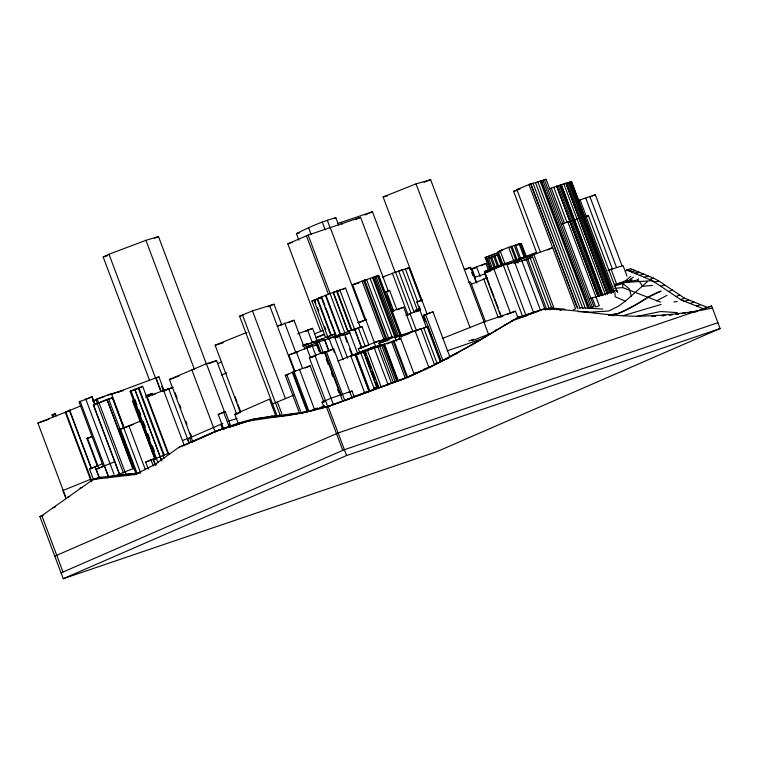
<?xml version="1.0" encoding="UTF-8"?>
<svg xmlns="http://www.w3.org/2000/svg" width="758" height="758" viewBox="0 0 758 758"><rect width="100%" height="100%" fill="white"/><g stroke="black" fill="none" stroke-linecap="round" stroke-linejoin="round"><path stroke-width="1.14" d="M103.23 466.236L79.069 401.958L92.116 396.728L95.034 404.488M133.209 469.211L106.963 399.39L93.405 405.009L119.233 473.722M132.783 468.292L106.963 399.39M123.649 427.815L112.421 397.647L106.954 399.58M660.493 302.129L622.612 287.566L623.095 283.321L628.439 280.469L626.032 280.451L614.406 285.302M97.166 403.36L123.431 473.068M85.218 399.665L92.116 396.728M123.658 427.711L119.451 429.634L135.701 472.859M80.661 405.9L65.273 412.295L91.377 481.756M140.022 421.96L140.656 421.041L154.822 458.723M570.727 182.185L571.57 181.607L613.345 292.759M124.236 427.796L111.388 393.61L110.573 394.757L155.921 377.844L160.895 391.071M363.423 351.778L374.215 347.837L388.02 384.543L377.219 388.484L363.423 351.778L400.736 338.39L414.124 374.016M69.101 411.007L66.268 411.926M164.297 391.166L158.905 376.83L155.703 378.545M97.299 465.999L86.98 438.55L91.727 436.39M92.827 401.361L96.143 400.12L97.138 398.926L111.388 393.61M625.757 271.099L626.714 269.99L630.656 268.654L653.462 278.139L658.683 280.896L684.521 298.216L707.498 307.435L703.557 308.781M638.672 278.792L637.497 280.043L639.401 281.531L642.632 286.316L652.449 285.415M160.743 391.232L155.921 377.844M578.193 311.614L590.397 312.163L608.778 311.007L618.736 305.986L625.322 301.163L647.171 281.834M626.032 280.451L630.789 276.291M607.281 294.151L565.932 183.237L607.537 293.933M41.832 515.696L93.291 479.388L98.711 477.54L139.235 472.869M93.291 479.388L134.886 474.584L154.566 464.654L179.286 447.068L216.172 431.027L254.394 419.098L279.844 415.318L274.424 417.156L248.975 420.946L216.172 431.027M633.356 277.115L629.491 279.768L632.077 279.863L629.396 281.142L627.302 281.152M598.261 296.008L569.864 221.355L588.379 215.623L616.936 291.603M96.778 478.819L98.711 477.54M154.367 458.817L155.002 458.419M712.406 308.051C687.563 313.395 661.829 315.878 636.369 316.219C605.386 316.143 575.009 308.989 544.036 308.98L517.97 317.375L473.2 343.952L450.593 356.667L428.696 367.924M436.722 363.736L435.111 364.437L472.66 344.464L513.232 320.293L511.631 320.985L544.036 308.98M191.603 442.426L193.565 441.222C212.013 432.647 230.82 424.717 250.595 419.733C270.597 415.621 291.081 414.872 311.045 410.561M587.545 216.115L588.379 215.623M452.791 355.303L458.978 351.949M155.466 458.855L130.139 391.469L131.617 390.683L131.001 390.91L157.986 462.702M167.518 389.28L168.996 388.494L145.593 397.211M167.954 453.663L168.977 453.123L153.154 459.604L155.068 464.701M439.119 362.561L456.771 353.19M140.05 387.755L142.665 386.372L167.992 453.748M119.451 429.634L140.656 421.041M667.031 295.317L656.485 300.898M298.955 240.277L296.463 233.654C309.046 227.116 322.159 221.488 335.841 217.698L338.741 225.429M333.937 218.645L335.841 217.698M435.139 364.418L441.355 361.376M578.003 308.999L530.932 183.768L529.643 184.383L546.12 179.295L594.026 306.744L588.019 308.449L540.113 181.001M149.639 380.582L103.202 257.019L108.981 254.233L145.915 240.324L158.469 236.524L206.574 364.503M154.452 238.41L158.469 236.524M408.524 376.859L438.067 363.054M274.424 417.156L300.793 413.262L326.49 407.055L408.988 376.584L407.378 377.285L421.761 370.728L420.15 371.429M407.406 377.266L413.328 374.613M93.604 479.928L89.501 469.003L103.154 463.517M115.908 475.541L134.734 467.885M99.544 478.383L96.095 469.202L114.486 461.802M319.516 407.851L324.528 405.653M427.645 368.454L404.147 378.782L380.09 387.603M365.024 214.988L372.443 211.747L395.278 272.501M277.134 416.028L239.604 316.181L252.461 310.875L273.998 304.233L281.834 325.078M131.001 390.91L142.665 386.372M192.636 441.241L169.413 379.464L206.422 363.736L216.58 360.6L236.894 414.654M173.061 387.3L163.756 390.796L184.374 445.647M470.424 269.137L485.85 263.462L488.332 270.066M485.85 263.462L481.122 265.793M513.82 262.486L517.752 260.847M327.769 406.743L309.368 357.804L314.911 355.388L324.339 352.167L342.73 401.105M300.519 411.12L286.818 374.67L295.165 371.174L294.019 371.524L308.544 410.182M294.019 371.524L310.212 365.868L323.912 402.318M223.97 429.758L218.219 414.455L225.278 411.585L230.612 425.788M238.495 424.148L234.8 414.323L269.469 399.163L275.959 416.426M182.46 440.55L191.338 437.176M191.139 441.961L189.604 437.878L222.861 423.409M271.44 404.412L293.914 395.098M148.341 469.221L145.65 462.086L155.286 458.211M269.801 416.824L271.961 415.877M323.96 407.226L322.046 402.128L331 398.206L351.987 391.043L354.289 397.164M312.182 409.879L317.574 407.946M329.323 406.07L352.129 397.903L333.738 348.955L323.694 352.423L324.339 352.167M540.227 251.647L516.899 189.585L530.932 183.768M393.866 311.377L386.381 291.479L385.85 291.707L389.593 290.437L396.661 309.236M491.089 269.895L486.939 258.857L491.544 257.028L497.248 254.982L501.398 266.03M490.615 267.659L487.29 258.829L488.294 258.393L486.939 258.857M497.248 254.982L489.725 258.08M465.583 269.441L470.547 267.28L476.375 282.8M516.909 261.936L516.084 259.748L514.824 260.297L526.26 256.289L518.207 259.786M419.089 308.79L415.062 310.543L417.146 309.832M405.881 315.214L420.614 309.823M416.587 311.775L420.681 309.994M184.706 445.23L189.045 443.345M191.215 442.397L211.833 433.434M214.002 432.486L221.601 429.189M54.775 556.154L338.106 432.97L711.62 305.976L720.1 328.527L436.769 451.711L63.255 578.705L39.89 516.549L41.88 515.677L63.009 572.025M504.913 324.822L506.524 324.121M530.846 313.395L529.236 314.096L538.455 310.875M495.4 330.251L497.002 329.55M485.442 336.685L471.05 345.155L472.66 344.464M378.991 388.001L326.49 407.055L342.777 450.385M358.401 395.363L371.808 390.342L345.999 399.959L360.012 394.672M454.762 354.318L456.363 353.626M382.638 386.438L384.249 385.737M394.492 382.051L396.102 381.35M560.077 310.515L561.659 309.823M61.057 572.877L344.388 449.684L717.911 322.69M663.544 315.044L661.961 315.735L665.458 315.356L662.208 315.707M63.255 578.705L346.577 455.52L720.1 328.527M708.379 307.388L711.62 305.976M385.557 292.19L389.593 290.437M486.882 278.214L484.409 271.639L496.49 266.39L516.084 259.748M547.428 249.932L552.639 247.676L517.686 260.525L519.258 259.985L517.145 260.913L517.97 263.092M470.756 284.515L487.053 277.769M320.615 331.113L287.813 243.839L308.136 235.075L360.581 217.328L388.399 291.337M397.505 309.851L403.673 307.189L412.759 331.369M355.151 219.659L360.581 217.328M316.162 337.471L323.609 334.344M359.463 322.463L365.792 319.743M374.073 388.807L377.162 387.537M395.335 381.786L405.284 378.261L391.488 341.555M217.499 363.66L221.734 361.936M317.119 340.503L312.561 328.366L305.237 331.511M221.488 375.021L226.67 372.908M315.925 337.992L324.632 334.449M328.934 350.802L324.794 339.792L305.692 347.003L310.145 345.639M361.86 347.827L354.791 329.019L353.048 329.73L362.011 326.603L368.663 344.303M314.542 345.828L317.214 344.606L320.53 353.418M218.219 414.455L225.278 411.585M361.386 393.98L369.866 390.531M267.65 306.81L273.998 304.233M240.457 412.627L215.13 345.25L246.9 332.355M304.839 348.964L294.038 320.246L277.343 326.12L280.631 325.106M288.571 322.463L294.038 320.246M173.8 378.015L178.879 375.949M209.094 363.641L216.58 360.6M297.752 333.861L312.561 328.366M303.617 345.297L307.814 343.601L302.925 345.098M302.726 346.084L334.25 334.231L335.491 337.547M316.37 340.607L317.27 340.247M313.812 342.426L319.81 339.991L311.178 342.654L312.012 344.862M320.596 339.584L322.178 338.94M320.416 339.84L322.51 338.987M327.172 337.102L334.25 334.231M324.794 339.792L323.107 340.475L334.411 336.561L343.099 359.69M295.023 371.439L288.817 354.915L312.258 345.951L315.565 354.763M329.36 338.618L334.411 336.561M337.803 337.916L336.969 335.709L354.791 329.019M295.298 352.821L298.529 351.504M312.258 345.951L308.269 347.562L309.558 347.164M353.645 329.995L362.011 326.603M335.036 337.736L344.776 334.316L352.678 355.341M341.962 335.462L344.776 334.316M345.856 334.581L349.902 332.933L344.265 334.676M309.406 358.06L312.116 356.971L309.368 357.804M310.932 357.596L316.19 355.464M321.847 353.778L333.738 348.955M448.092 358.477L441.061 360.998L423.807 315.12L432.96 311.879L449.797 356.667M432.96 311.879L423.807 315.12M299.003 411.821L285.302 375.371L287.699 374.405L286.818 374.67M305.142 367.924L310.212 365.868M359.946 353.038L358.326 348.718L380.061 340.475L380.876 342.635M364.295 346.88L369.004 344.966M380.061 340.475L375.551 342.303L377.38 341.744M378.299 341.46L386.248 338.57L387.054 340.721M386.248 338.57L384.06 339.451L392.701 336.58L387.196 338.807M381.691 340.882L384.543 339.726M379.72 345.459L378.905 343.298L394.71 336.874L400.669 335.036L401.484 337.196M384.865 341.46L389.621 339.527M400.669 335.036L396.33 336.798L413.309 331.142L408.723 333.008M337.935 361.045L364.371 350.433L362.57 350.982L363.385 353.143M362.57 350.982L373.808 346.918L368.985 348.87L371.932 347.969M359.216 394.719L368.9 391.223L355.104 354.526L350.281 356.478L351.598 356.071M355.673 354.27L362.656 351.636M359.51 353.001L362.599 351.75M372.86 347.59L380.99 344.738L374.575 347.335M354.772 355.104L360.637 352.678L374.433 389.385L369.857 390.948L356.061 354.242L360.637 352.678M399.997 339.12L399.191 336.959L420.974 328.697L434.362 364.323M355.265 355.341L363.812 351.873L359.444 353.209M406.099 334.742L408.96 333.577M417.355 330.166L420.974 328.697M420.103 329.323L427.142 326.793L440.133 361.339M377.797 346.965L381.814 345.335M427.142 326.793L425.181 327.598L427.844 326.774L440.417 360.24M387.092 343.924L400.736 338.39M348.746 392.36L351.987 391.043M423.523 369.383L431.785 366.322M378.991 387.698L377.446 388.229L363.641 351.522L365.195 351.001L378.991 387.698L377.446 388.229M536.929 253.418L513.602 191.357L520.168 188.704M540.814 181.427L546.12 179.295M335.974 336.533L321.155 297.108L330.052 293.573L335.045 291.877L333.416 292.37L348.235 331.796M327.996 337.424L314.001 300.187L320.596 297.695L317.555 298.614L331.549 335.841M317.555 298.614L321.686 296.946L324.974 305.711M333.416 292.37L345.563 288.116L360.382 327.541M325.523 337.225L311.936 301.087L314.636 299.997L315.868 303.285M342.711 289.272L345.563 288.116M398.604 336.58L375.968 276.348L375.106 276.698L377.636 275.931L399.864 335.074M372.633 277.949L377.636 275.931M400.527 335.121L378.299 275.978L377.266 276.395L378.905 275.903L401.134 335.045M375.826 277.144L378.905 275.903M382.477 277.068L402.299 269.782L417.251 309.747M402.299 269.782L399.324 270.976L409.007 267.745L421.439 300.812M407.055 268.531L409.007 267.745M407.198 268.815L409.386 267.934L421.808 301.002M578.155 200.529L595.333 194.759L622.081 265.935M592.15 196.028L595.333 194.759M52.861 417.127L52.027 414.92L53.278 414.418L55.353 413.783L56.177 416M65.719 497.068L37.9 423.059L70.447 410.23M93.196 400.622L104.784 396.425M117.945 392.445L123.042 390.379L111.653 393.809M90.657 479.293L62.886 490.521L65.955 498.679M607.897 270.407L623.067 265.546L627.084 276.253M590.018 298.633L616.946 290.323L617.713 292.361M374.471 342.768L352.65 284.724L366.521 279.503L388.75 338.646M357.075 283.303L352.65 284.724M366.521 279.503L363.878 280.564L375.968 276.348M354.374 284.515L359.131 282.601L357.994 282.933M505.055 263.888L500.109 250.718L508.627 247.298L519.154 243.934L524.1 257.114M503.104 264.874L498.148 251.694L501.948 250.168L500.109 250.718M490.019 270.71L485.082 257.568L499.645 251.94M519.154 243.934L517.922 244.427L520.329 243.716L525.275 256.896M520.329 243.716L519.23 244.152L521.438 243.498L526.801 257.777M517.183 245.213L521.438 243.498M497.674 253.068L485.082 257.568M525.256 256.659L535.385 252.727M532.552 254.47L535.612 253.238M427.218 314.314L383.122 196.976L416.047 183.862L430.629 179.712L484.305 322.51M424.044 182.327L430.629 179.712M510.598 313.49L493.894 268.995L503.34 265.234L514.54 261.889L533.698 312.874L517.259 318.303M500.763 316.124L484.523 272.899L493.941 269.166M510.305 263.566L514.54 261.889M426.432 327.447L416.853 301.959L422.339 299.77M514.066 263.414L532.694 257.104L551.852 308.089L546.774 309.69L527.615 258.705M524.375 260.411L532.694 257.104M442.198 338.532L483.879 321.961L515.468 311.178L518.15 318.313M499.816 317.403L503.075 316.105M507.424 314.381L515.468 311.178M524.185 316.645L527.36 315.385M468.814 341.034L473.2 339.281M472.026 340.74L490.653 333.454M314.598 333.814L323.145 330.469M549.076 188.903L565.932 183.237M93.405 405.009L112.402 397.893M96.095 469.202L103.837 466.303M145.65 462.086L153.277 459.225M155.769 377.996L158.905 376.83M146.114 395.524L152.396 393.421L146.446 396.074M86.98 438.55L92.438 436.504M124.502 427.749L133.37 424.442M89.501 469.003L97.327 466.075M418.473 309.33L419.695 308.885M372.443 211.747L337.916 223.477M565.667 183.445L571.57 181.607M561.65 224.055L570.12 221.128M161.833 391.469L169.451 388.74M147.014 396.832L150.255 395.657M152.197 395.164L155.362 394.018M153.154 459.604L156.243 458.486M130.139 391.469L139.178 388.219M169.849 388.532L172.663 387.518M614.037 286.173L622.195 283.634L624.583 284.913L629.32 288.883L631.357 296.198M618.623 283.795L637.478 280.053M660.929 291.176L648.336 297.231L639.316 302.954L617.742 313.897L608.665 314.921M447.106 350.869L479.482 339.698M660.948 291.186L660.152 291.46C642.215 297.524 628.126 314.399 608.437 314.911M464.266 269.422L470.547 267.28M52.027 414.92L55.353 413.783M37.9 423.059L49.071 419.24M526.763 257.483L532.182 255.636M513.81 262.789L515.885 262.079M628.827 270.862L632.759 269.526M631.566 272.008L635.498 270.663M634.56 273.25L638.492 271.914M635.64 273.695L639.572 272.359M639.581 275.334L643.514 273.998M644.177 277.248L648.109 275.912M653.462 278.139L649.53 279.475L654.751 282.232L658.683 280.896M573.399 309.615L575.625 308.847L528.913 184.374M248.975 420.946L254.394 419.098M179.286 447.068L183.616 445.6M660.701 286.221L664.633 284.885M95.309 479.16L100.729 477.322M286.41 415.81L291.83 413.972M107.437 477.815L112.857 475.977L131.703 473.778L126.283 475.617M80.092 488.133L82.262 487.394M300.793 413.262L316.92 409.121L311.491 410.969L293.602 414.541L277.286 416.843M154.566 464.654L156.735 463.915M319.904 408.77L325.324 406.923M668.547 291.479L672.479 290.143M67.453 497.248L69.622 496.509M134.886 474.584L139.226 473.115M53.126 507.737L55.296 506.998M675.984 296.473L679.917 295.127M39.89 516.549L43.14 515.44M684.521 298.216L680.589 299.552L684.645 301.381L688.577 300.045M689.96 303.456L693.892 302.12M696.593 306.052L700.525 304.716M287.813 243.839L292.162 242.371M384.486 292.124L386.381 291.479M487.29 258.829L488.929 258.27M470.813 269.564L476.1 267.773M484.409 271.639L489.924 269.763M485.717 273.61L474.707 277.352L476.782 282.867M357.748 322.719L366.654 319.705M407.055 315.11L409.187 314.39M420.861 300.765L416.853 301.959M391.327 311.358L403.673 307.189M545.874 309.472L552.554 307.293M516.947 318.72L525.844 315.934M336.969 335.709L341.934 334.089L333.027 337.708L336.988 336.486M311.557 346.359L317.214 344.606M228.158 421.249L237.008 418.501M189.604 437.878L191.651 437.243M623.247 315.669L661.147 304.422M239.604 316.181L242.892 315.167M215.13 345.25L223.184 342.777M169.413 379.464L172.786 378.422M303.228 345.762L308.819 344.037M288.817 354.915L294.227 353.256M358.326 348.718L363.3 347.183M406.136 333.89L407.804 333.378M399.191 336.959L405.151 335.121M378.905 343.298L383.87 341.763M363.641 351.522L364.664 351.21M356.061 354.242L359.074 353.313M234.8 414.323L239.31 412.93M103.202 257.019L107.674 255.645M285.302 375.371L288.694 374.338M371.799 348.898L376.783 347.372M350.689 355.786L354.678 354.573M355.104 354.526L350.764 355.843L364.56 392.549M353.74 355.208L355.549 354.649L368.938 390.275M322.046 402.128L325.182 401.171M516.899 189.585L520.178 188.59M407.188 268.597L409.386 267.934M382.458 277.182L384.609 276.537M340.351 290.276L336.779 291.546L338.741 290.958M376.404 276.547L378.299 275.978M321.155 297.108L321.686 296.946M320.454 298.235L320.985 298.074M311.936 301.087L317.574 299.401M107.911 395.164L109.342 394.738M296.463 233.654L299.798 232.649M314.001 300.187L314.636 299.997M598.413 306.109L595.646 306.924L592.197 297.752M413.972 373.324L419.468 371.685M498.148 251.694L502.696 250.348M513.602 191.357L517.799 190.116M526.924 314.778L530.666 313.67M383.122 196.976L387.603 195.697M493.894 268.995L496.661 268.218M484.523 272.899L490.104 271.336M468.368 282.62L470.547 282.014L485.546 321.913M353.209 396.462L358.847 394.89M373.741 387.888L376.982 387.006M387.774 384.069L392.104 382.894M312.173 410.362L331.938 405.198M517.202 317.488L519.666 316.863M549.209 309.776L555.159 308.364L564.843 309.179L556.419 309.652M636.673 316.484L660.73 311.5L677.368 312.628M234.999 424.821L239.121 423.94M237.785 423.656L241.12 422.964M615.032 284.203L620.309 283.132M231.749 426.413L233.805 426.005M233.824 425.314L238.363 424.423M688.842 312.637L691.163 312.305L687.743 312.751M693.38 311.993L696.782 311.51L693.456 311.983M687.98 312.751L691.277 312.287M681.878 313.509L685.393 313.054M534.466 311.784L537.81 311.386M669.977 314.949L672.204 314.684M676.468 314.172L678.884 313.878M682.219 313.48L684.739 313.177M668.973 314.968L672.498 314.589M676.022 314.2L678.363 313.935M614.71 288.372L622.612 287.566M653.339 316.503L655.556 316.304M673.871 301.864L677.254 301.561M651.747 316.503L655.149 316.247M625.71 282.412L652.439 280.687L681.451 300.13L703.708 308.838M579.311 307.625L602.657 309.037M611.81 315.337L613.696 315.792M626.714 269.99L652.439 280.687M625.322 301.163L615.174 296.748L614.937 292.56M589.809 196.417L616.567 267.593M585.726 198.056L612.483 269.242M611.024 269.147L616.661 284.136M580.05 199.761L586.228 216.191M586.057 216.324L614.207 291.205M571.437 181.797L584.75 217.214M570.433 182.024L612.047 292.721M570.234 181.996L611.848 292.692M569.552 182.166L611.327 293.308M568.481 182.488L610.095 293.185M567.249 182.896L608.608 292.939M563.829 183.872L605.604 295.014M561.356 184.753L602.961 295.459M561.166 184.753L602.771 295.449M560.503 184.924L602.108 295.62M559.499 185.227L600.857 295.269M558.125 185.663L599.73 296.369M567.799 221.819L599.332 305.834M553.747 187.169L567.06 222.596M551.246 188.079L564.558 223.506M544.415 179.807L592.32 307.255M542.908 180.347L590.814 307.795M541.364 180.821L589.269 308.269M541.108 180.755L589.013 308.212M537.773 181.702L585.261 308.042M535.432 182.432L582.921 308.771M533.016 183.256L580.088 308.487M531.064 185.189L552.724 242.816M553.558 245.033L576.885 307.094M533.708 254.138L554.231 308.752M530.117 257.928L549.285 308.913M526.185 259.132L545.353 310.107M521.703 260.382L540.454 310.259M515.563 244.995L520.926 259.274M514.322 245.497L519.685 259.767M511.906 246.208L517.278 260.487M510.835 246.644L516.198 260.913M508.627 247.298L514 261.567M508.182 262.429L509.006 264.618M506.704 264.087L525.862 315.072M503.34 265.234L522.508 316.219M497.523 252.575L502.052 264.618M494.794 255.816L498.944 266.863M493.657 256.308L497.4 266.248M491.544 257.028L495.277 266.968M490.379 257.531L494.112 267.47M488.55 258.156L492.7 269.194M485.707 274.69L489.46 284.657M490.293 286.875L494.045 296.852M494.879 299.069L498.205 307.938M499.456 311.263L500.706 314.579M483.718 278.906L498.3 317.687M476.469 266.645L480.193 276.556M471.94 268.626L475.247 277.437M471.666 272.444L472.907 275.751M483.879 321.961L488.474 334.193M416.047 183.862L470.14 327.778M425.57 314.399L442.814 360.287M405.35 268.853L417.781 301.921M419.221 306.317L420.472 309.643M422.973 316.294L425.058 321.828M423.713 327.854L436.703 362.4M398.623 270.89L414.361 312.77M395.581 272.113L410.912 312.902M409.983 313.433L416.616 331.085M414.996 330.545L428.791 367.242M392.322 273.098L408.06 314.987M387.518 296.132L391.251 306.08M392.085 308.288L393.336 311.604M374.613 276.755L397.258 336.988M373.391 277.115L396.027 337.348M372.519 277.466L395.155 337.698M394.71 336.874L396.33 341.195M393.914 340.721L407.709 377.427L406.847 377.778L393.051 341.072M370.046 278.205L392.274 337.338M386.713 338.636L387.528 340.797M364.655 280.062L386.883 339.196M363.594 280.488L385.822 339.622M341.233 222.293L342.066 224.501M361.983 280.972L384.211 340.105M382.818 339.622L383.624 341.782M384.42 343.961L398.215 380.668M384.031 344.123L397.827 380.829M382.932 344.511L396.728 381.217M381.53 345.079L395.278 381.861M379.597 345.923L393.393 382.629M377.711 346.501L391.507 383.207M374.092 342.313L375.722 346.633M330.242 227.589L365.119 320.388M327.304 220.237L330.213 227.978M322.292 222.103L325.201 229.835M367.365 350.177L381.16 386.883M358.278 327.75L365.347 346.558M365.072 352.29L366.285 355.53M367.099 357.691L370.757 367.403M372.377 371.723L375.219 379.284M376.432 382.515L377.655 385.756M339.821 289.85L361.613 348.074M337.139 290.93L351.958 330.355M336.495 291.129L351.314 330.554M349.087 330.782L357.823 354.014M333.16 292.635L347.979 332.061M308.563 227.637L311.055 234.269M308.136 235.075L330.147 293.621M330.052 293.573L344.871 332.999M345.089 336.884L347.173 342.417M349.665 349.059L351.75 354.592M306.431 235.804L328.441 294.36M325.959 295.222L340.778 334.648M325.428 295.383L340.247 334.809M339.252 336.021L347.571 358.146M325.798 307.9L329.503 317.754M330.327 319.942L336.088 335.273M317.1 298.946L330.687 335.083M317.517 307.663L318.758 310.951M324.519 326.281L325.75 329.569M328.981 338.239L334.363 352.555M327.371 336.344L328.621 339.66M324.595 340.02L328.726 351.03M326.357 351.475L344.757 400.413M324.993 352.034L341.346 395.534M326.148 358.951L328.195 364.39M331.464 373.088L332.686 376.356M337.594 389.404L338.817 392.663M319.023 341.574L323.164 352.593M317.204 342.313L321.345 353.323M315.868 342.73L319.184 351.551M307.521 329.901L312.088 342.029M314.911 355.388L333.302 404.327M306.696 347.657L310.42 357.568M328.1 406.354L346.577 455.52M296.34 351.864L302.546 368.379M284.771 323.098L295.98 352.925M299.382 369.184L314.324 408.941M269.63 305.578L294.369 371.411M292.929 372.074L307.464 410.741M292.323 372.263L306.857 410.921M252.461 310.875L285.453 398.651M277.333 401.835L281.853 413.849M242.484 314.93L280.015 414.768M234.989 396.633L237.027 402.062M237.841 404.232L240.693 411.831M229.304 424.309L230.46 427.37M206.422 363.736L224.671 412.276M223.61 412.106L229.361 427.398M220.739 424.272L222.653 429.369M145.915 240.324L194.436 369.411M191.793 369.677L215.016 431.454M175.117 392.767L177.173 398.225M179.637 404.781L180.868 408.06M185.795 421.164L187.027 424.442M190.315 433.188L191.547 436.466M168.655 388.655L189.187 443.278M187.349 438.408L189.263 443.506M161.643 386.381L162.894 389.697M108.981 254.233L155.845 378.905M147.061 396.425L168.892 454.497M138.932 387.717L164.259 455.103M138.231 388.001L163.557 455.387M162.837 455.34L163.993 458.401M134.867 389.224L161.852 461.016M134.706 389.28L161.283 459.973M134.943 399.523L137.018 405.037M138.676 409.462L140.751 414.986M143.243 421.609L145.318 427.133M147.81 433.756L149.885 439.28M152.377 445.912L154.452 451.436M155.115 459.357L133.038 400.612L132.546 401.257L140.457 422.31M153.533 459.405L155.835 465.526M150.937 459.774L153.23 465.895M128.765 425.475L145.432 469.808M112.421 397.647L140.742 473.153M120.427 429.123L137.084 473.456M120.314 429.976L108.65 399.059M122.815 436.617L124.899 442.16M127.401 448.812L128.652 452.138M131.143 458.789L133.228 464.332M125.032 471.504L126.179 474.565M98.862 402.432L125.108 472.253M97.138 398.926L98.796 403.341M96.143 400.12L97.394 403.427M92.249 398.225L94.75 404.876M93.433 404.763L119.669 474.584M85.73 398.983L114.06 474.347M80.102 401.086L108.006 475.342M104.282 465.611L108.11 475.806M87.426 438.001L99.004 468.814M94.977 466.577L99.09 477.502M69.603 410.031L91.566 468.463M69.395 410.286L91.358 468.719M65.7 411.66L91.813 481.122M53.278 414.418L54.112 416.625M556.656 186.127L598.005 296.236L556.656 186.127"/></g></svg>
